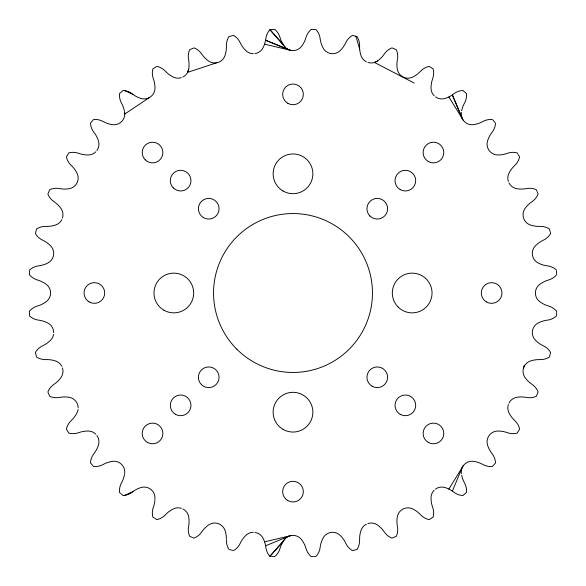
<?xml version="1.0" encoding="UTF-8"?>
<svg xmlns="http://www.w3.org/2000/svg" width="586" height="586" viewBox="0 0 586 586"><rect width="100%" height="100%" fill="white"/><g stroke="black" fill="none" stroke-linecap="round" stroke-linejoin="round"><path stroke-width="0.88" d="M226.394 540.006L226.423 541.669A16.489 16.489 0 0 0 228.994 549.47M154.931 499.389L154.968 497.763A10.804 10.804 0 0 0 140.911 487.552A27.33 27.33 0 0 0 132.963 491.581L124.781 495.353L123.133 495.536L121.024 493.749M556.612 312.558L556.7 311.378A16.489 16.489 0 0 0 548.503 305.987A27.33 27.33 0 0 1 539.787 301.687A11.046 10.804 -26.7 0 1 535.414 293A11.046 10.804 26.7 0 1 539.787 284.313A27.33 27.33 0 0 1 548.503 280.013A16.489 16.489 0 0 0 556.7 274.622M556.553 313.349L556.326 316.096A16.489 16.489 0 0 1 547.383 320.146A27.33 27.33 0 0 0 538.109 323.025A10.804 10.804 0 0 0 535.392 340.188A27.33 27.33 0 0 0 543.325 345.791A16.489 16.489 0 0 1 550.576 352.406L549.47 357.006A16.489 16.489 0 0 1 540.006 359.606A27.33 27.33 0 0 0 530.396 360.998A10.804 10.804 0 0 0 525.027 377.523A27.33 27.33 0 0 0 531.985 384.306A16.489 16.489 0 0 1 538.116 391.968L536.3 396.341A16.489 16.489 0 0 1 526.55 397.425A27.33 27.33 0 0 0 516.837 397.301A10.804 10.804 0 0 0 508.992 403.051M78.063 409.585L77.052 412.778A27.33 27.33 0 0 1 71.243 420.565A16.489 16.489 0 0 0 66.386 429.091L68.855 433.127A16.489 16.489 0 0 0 78.663 432.673A27.33 27.33 0 0 1 88.237 431.032A10.804 10.804 0 0 1 95.796 434.204M253.401 53.707A10.804 10.804 0 0 1 245.812 50.608A27.33 27.33 0 0 1 240.209 42.675A16.489 16.489 0 0 0 233.594 35.424L228.994 36.53A16.489 16.489 0 0 0 226.394 45.994A27.33 27.33 0 0 1 225.002 55.604A10.804 10.804 0 0 1 208.477 60.973A27.33 27.33 0 0 1 201.694 54.015A16.489 16.489 0 0 0 194.032 47.884L189.659 49.7A16.489 16.489 0 0 0 188.575 59.45A27.33 27.33 0 0 1 188.699 69.163L187.645 72.342L216.461 62.849M523.547 367.905L524.316 365.305M452.37 491.112L462.413 467.108M448.861 489.061L463.306 465.68M313.349 556.553L311.378 556.7A16.489 16.489 0 0 1 305.987 548.503A27.33 27.33 0 0 0 301.687 539.787A11.046 10.804 -63.3 0 0 293 535.414A11.046 10.804 63.3 0 0 285.411 538.505L284.313 539.787A27.33 27.33 0 0 0 280.013 548.503A16.489 16.489 0 0 1 274.622 556.7L271.867 556.495M285.411 538.505L269.904 556.326A16.489 16.489 0 0 1 265.854 547.383A27.33 27.33 0 0 0 262.975 538.109A10.804 10.804 0 0 0 255.078 532.425M282.95 541.816L269.904 556.326L271.084 556.429M132.963 491.581L132.319 492.072A16.489 16.489 0 0 1 124.781 495.353M149.086 97.767L124.767 114.036L124.635 112.351A11.046 10.804 18.3 0 1 121.588 121.588A11.046 10.804 71.7 0 1 112.351 124.635A27.33 27.33 0 0 1 103.151 121.514A16.489 16.489 0 0 0 93.54 119.529L90.464 123.133A16.489 16.489 0 0 0 93.928 132.319A27.33 27.33 0 0 1 98.448 140.911A10.804 10.804 0 0 1 96.888 150.514M434.204 95.796A10.804 10.804 0 0 1 431.032 88.237A27.33 27.33 0 0 1 432.673 78.663A16.489 16.489 0 0 0 433.127 68.855L429.091 66.386A16.489 16.489 0 0 0 420.565 71.243A27.33 27.33 0 0 1 412.778 77.052A10.804 10.804 0 0 1 397.301 69.163A27.33 27.33 0 0 1 397.425 59.45A16.489 16.489 0 0 0 396.341 49.7L391.968 47.884A16.489 16.489 0 0 0 384.306 54.015A27.33 27.33 0 0 1 377.523 60.973L374.527 62.475L414.207 83.066M265.612 545.778L289.682 535.912M264.579 541.845L291.315 535.531M314.133 556.495L316.096 556.326A16.489 16.489 0 0 0 320.146 547.383A27.33 27.33 0 0 1 323.025 538.109A10.804 10.804 0 0 1 340.188 535.392A27.33 27.33 0 0 1 345.791 543.325A16.489 16.489 0 0 0 352.406 550.576L357.006 549.47A16.489 16.489 0 0 0 359.606 540.006A27.33 27.33 0 0 1 360.998 530.396A10.804 10.804 0 0 1 366.36 524.192M181.396 77.652A10.804 10.804 0 0 1 173.222 77.052A27.33 27.33 0 0 1 165.435 71.243A16.489 16.489 0 0 0 156.909 66.386L152.873 68.855A16.489 16.489 0 0 0 153.327 78.663A27.33 27.33 0 0 1 154.968 88.237A10.804 10.804 0 0 1 140.911 98.448A27.33 27.33 0 0 1 132.963 94.419L132.319 93.928A16.489 16.489 0 0 0 124.781 90.647L123.133 90.464L119.529 93.54A16.489 16.489 0 0 0 121.514 103.151A27.33 27.33 0 0 1 124.503 111.552M232.825 550.4L229.756 549.661M264.579 44.155L291.315 50.469M366.36 61.808A10.804 10.804 0 0 1 360.998 55.604A27.33 27.33 0 0 1 359.606 45.994A16.489 16.489 0 0 0 357.006 36.53L352.406 35.424A16.489 16.489 0 0 0 345.791 42.675A27.33 27.33 0 0 1 340.188 50.608A10.804 10.804 0 0 1 323.025 47.891A27.33 27.33 0 0 1 320.146 38.617A16.489 16.489 0 0 0 316.096 29.674L311.378 29.3A16.489 16.489 0 0 0 305.987 37.497A27.33 27.33 0 0 1 301.687 46.213A11.046 10.804 63.3 0 1 293 50.586A11.046 10.804 -63.3 0 1 285.411 47.495L269.904 29.674A16.489 16.489 0 0 0 265.854 38.617A27.33 27.33 0 0 1 262.975 47.891A10.804 10.804 0 0 1 255.078 53.575M192.933 537.67L194.032 538.116A16.489 16.489 0 0 0 201.694 531.985A27.33 27.33 0 0 1 208.477 525.027A10.804 10.804 0 0 1 225.002 530.396A27.33 27.33 0 0 1 226.408 539.193M289.682 50.088L265.612 40.222L288.122 49.458M192.208 537.369L189.659 536.3A16.489 16.489 0 0 1 188.575 526.55A27.33 27.33 0 0 0 188.699 516.837A10.804 10.804 0 0 0 182.949 508.992M124.781 90.647L132.963 94.419M155.217 518.595L156.909 519.614A16.489 16.489 0 0 0 165.435 514.757A27.33 27.33 0 0 1 173.222 508.948A10.804 10.804 0 0 1 181.396 508.348M154.55 518.178L152.873 517.145A16.489 16.489 0 0 1 153.327 507.337A27.33 27.33 0 0 0 154.88 500.202M120.43 493.236L119.529 492.46A16.489 16.489 0 0 1 121.514 482.849A27.33 27.33 0 0 0 124.503 474.448M282.95 44.184L269.904 29.674L274.622 29.3A16.489 16.489 0 0 1 280.013 37.497A27.33 27.33 0 0 0 284.313 46.213L285.411 47.495M492.98 120.13L495.024 122.525M517.768 153.876L517.145 152.873A16.489 16.489 0 0 0 507.337 153.327A27.33 27.33 0 0 1 497.763 154.968A10.804 10.804 0 0 1 487.552 140.911A27.33 27.33 0 0 1 492.072 132.319A16.489 16.489 0 0 0 495.536 123.133M448.861 96.939L463.306 120.32M518.178 154.55L519.614 156.909A16.489 16.489 0 0 1 514.757 165.435A27.33 27.33 0 0 0 508.948 173.222A10.804 10.804 0 0 0 508.348 181.396M462.413 118.892L452.37 94.888L461.768 117.339M537.069 191.475L536.3 189.659A16.489 16.489 0 0 0 526.55 188.575A27.33 27.33 0 0 1 516.837 188.699A10.804 10.804 0 0 1 508.992 182.949M537.369 192.208L538.116 194.032A16.489 16.489 0 0 1 531.985 201.694A27.33 27.33 0 0 0 525.027 208.477A10.804 10.804 0 0 0 530.396 225.002A27.33 27.33 0 0 0 540.006 226.394A16.489 16.489 0 0 1 549.47 228.994L550.129 231.675M355.856 36.244L359.687 49.246M550.313 232.444L550.576 233.594A16.489 16.489 0 0 1 543.325 240.209A27.33 27.33 0 0 0 535.392 245.812A10.804 10.804 0 0 0 538.109 262.975A27.33 27.33 0 0 0 547.383 265.854A16.489 16.489 0 0 1 556.326 269.904M556.4 270.688L556.641 273.83M461.365 112.351A11.046 10.804 -18.2 0 0 464.412 121.588A11.046 10.804 -71.7 0 0 473.649 124.635A27.33 27.33 0 0 0 482.849 121.514A16.489 16.489 0 0 1 492.46 119.529M124.635 473.649A11.046 10.804 -18.3 0 0 121.588 464.412A11.046 10.804 -71.7 0 0 112.351 461.365A27.33 27.33 0 0 0 103.151 464.486A16.489 16.489 0 0 1 93.54 466.471L90.464 462.867A16.489 16.489 0 0 1 93.928 453.681A27.33 27.33 0 0 0 98.448 445.089A10.804 10.804 0 0 0 96.888 435.486M461.365 473.649A11.046 10.804 18.2 0 1 464.412 464.412A11.046 10.804 71.7 0 1 473.649 461.365A27.33 27.33 0 0 1 482.849 464.486A16.489 16.489 0 0 0 492.46 466.471L495.536 462.867A16.489 16.489 0 0 0 492.072 453.681A27.33 27.33 0 0 1 487.552 445.089A10.804 10.804 0 0 1 497.763 431.032A27.33 27.33 0 0 1 507.337 432.673A16.489 16.489 0 0 0 517.145 433.127L519.614 429.091A16.489 16.489 0 0 0 514.757 420.565A27.33 27.33 0 0 1 508.948 412.778A10.804 10.804 0 0 1 508.348 404.604M461.651 475.253A27.33 27.33 0 0 0 464.486 482.849A16.489 16.489 0 0 1 466.471 492.46L462.867 495.536A16.489 16.489 0 0 1 453.681 492.072A27.33 27.33 0 0 0 445.089 487.552A10.804 10.804 0 0 0 435.486 489.112M434.204 490.204A10.804 10.804 0 0 0 431.032 497.763A27.33 27.33 0 0 0 432.673 507.337A16.489 16.489 0 0 1 433.127 517.145L429.091 519.614A16.489 16.489 0 0 1 420.565 514.757A27.33 27.33 0 0 0 412.778 508.948A10.804 10.804 0 0 0 397.301 516.837A27.33 27.33 0 0 0 397.425 526.55A16.489 16.489 0 0 1 396.341 536.3L391.968 538.116A16.489 16.489 0 0 1 384.306 531.985A27.33 27.33 0 0 0 377.523 525.027A10.804 10.804 0 0 0 367.905 523.547M253.401 532.293A10.804 10.804 0 0 0 245.812 535.392A27.33 27.33 0 0 0 240.209 543.325A16.489 16.489 0 0 1 233.594 550.576M377.523 60.973A10.804 10.804 0 0 1 367.905 62.453M435.486 96.888A10.804 10.804 0 0 0 445.089 98.448A27.33 27.33 0 0 0 453.681 93.928A16.489 16.489 0 0 1 462.867 90.464L466.471 93.54A16.489 16.489 0 0 1 464.486 103.151A27.33 27.33 0 0 0 461.651 110.747M188.699 69.163A10.804 10.804 0 0 1 182.949 77.008M62.453 218.095A10.804 10.804 0 0 0 60.973 208.477A27.33 27.33 0 0 0 54.015 201.694A16.489 16.489 0 0 1 47.884 194.032L49.7 189.659A16.489 16.489 0 0 1 59.45 188.575A27.33 27.33 0 0 0 69.163 188.699A10.804 10.804 0 0 0 77.052 173.222A27.33 27.33 0 0 0 71.243 165.435A16.489 16.489 0 0 1 66.386 156.909L68.855 152.873A16.489 16.489 0 0 1 78.663 153.327A27.33 27.33 0 0 0 88.237 154.968A10.804 10.804 0 0 0 95.796 151.796M61.808 219.64A10.804 10.804 0 0 1 55.604 225.002A27.33 27.33 0 0 1 45.994 226.394A16.489 16.489 0 0 0 36.53 228.994L35.424 233.594A16.489 16.489 0 0 0 42.675 240.209A27.33 27.33 0 0 1 50.608 245.812A10.804 10.804 0 0 1 47.891 262.975A27.33 27.33 0 0 1 38.617 265.854A16.489 16.489 0 0 0 29.674 269.904L29.3 274.622A16.489 16.489 0 0 0 37.497 280.013A27.33 27.33 0 0 1 46.213 284.313A11.046 10.804 -26.8 0 1 50.586 293A11.046 10.804 26.8 0 1 46.213 301.687A27.33 27.33 0 0 1 37.497 305.987A16.489 16.489 0 0 0 29.3 311.378L29.674 316.096A16.489 16.489 0 0 0 38.617 320.146A27.33 27.33 0 0 1 47.891 323.025A10.804 10.804 0 0 1 53.707 332.599M78.187 407.907A10.804 10.804 0 0 0 69.163 397.301A27.33 27.33 0 0 0 59.45 397.425A16.489 16.489 0 0 1 49.7 396.341L47.884 391.968A16.489 16.489 0 0 1 54.015 384.306A27.33 27.33 0 0 0 60.973 377.523A10.804 10.804 0 0 0 62.453 367.905M61.808 366.36A10.804 10.804 0 0 0 55.604 360.998A27.33 27.33 0 0 0 45.994 359.606A16.489 16.489 0 0 1 36.53 357.006L35.424 352.406A16.489 16.489 0 0 1 42.675 345.791A27.33 27.33 0 0 0 50.608 340.188A10.804 10.804 0 0 0 53.575 334.269M428.293 161.494A10.328 10.328 0 0 0 443.785 152.543A10.328 10.328 0 0 0 428.293 143.599A10.328 10.328 0 0 0 428.293 161.494M369.971 216.029A10.328 10.328 0 0 0 387.251 211.4A10.328 10.328 0 0 0 374.601 198.749A10.328 10.328 0 0 0 369.971 216.029M203.562 217.67A10.328 10.328 0 0 0 219.054 208.726A10.328 10.328 0 0 0 203.562 199.782A10.328 10.328 0 0 0 203.562 217.67M201.423 384.577A10.328 10.328 0 0 0 218.703 379.948A10.328 10.328 0 0 0 206.052 367.297A10.328 10.328 0 0 0 201.423 384.577M372.11 386.218A10.328 10.328 0 0 0 387.602 377.274A10.328 10.328 0 0 0 372.11 368.33A10.328 10.328 0 0 0 372.11 386.218M236.817 349.183A79.454 79.454 0 0 0 369.744 313.561A79.454 79.454 0 0 0 272.439 216.256A79.454 79.454 0 0 0 236.817 349.183M283.067 191.021A19.865 19.865 0 0 0 312.865 173.822A19.865 19.865 0 0 0 283.067 156.616A19.865 19.865 0 0 0 283.067 191.021M163.89 310.199A19.865 19.865 0 0 0 193.68 293A19.865 19.865 0 0 0 163.89 275.801A19.865 19.865 0 0 0 163.89 310.199M283.067 429.384A19.865 19.865 0 0 0 312.865 412.178A19.865 19.865 0 0 0 283.067 394.979A19.865 19.865 0 0 0 283.067 429.384M398.136 307.049A19.865 19.865 0 0 0 431.369 298.142A19.865 19.865 0 0 0 407.036 273.816A19.865 19.865 0 0 0 398.136 307.049M287.836 103.312A10.328 10.328 0 0 0 303.328 94.368A10.328 10.328 0 0 0 287.836 85.424A10.328 10.328 0 0 0 287.836 103.312M173.331 187.938A10.328 10.328 0 0 0 190.611 183.308A10.328 10.328 0 0 0 177.961 170.658A10.328 10.328 0 0 0 173.331 187.938M145.24 159.846A10.328 10.328 0 0 0 162.52 155.217A10.328 10.328 0 0 0 149.87 142.566A10.328 10.328 0 0 0 145.24 159.846M89.204 301.944A10.328 10.328 0 0 0 104.696 293A10.328 10.328 0 0 0 89.204 284.056A10.328 10.328 0 0 0 89.204 301.944M175.47 414.309A10.328 10.328 0 0 0 190.963 405.365A10.328 10.328 0 0 0 175.47 396.422A10.328 10.328 0 0 0 175.47 414.309M147.379 442.401A10.328 10.328 0 0 0 162.871 433.457A10.328 10.328 0 0 0 147.379 424.506A10.328 10.328 0 0 0 147.379 442.401M287.836 500.576A10.328 10.328 0 0 0 303.328 491.632A10.328 10.328 0 0 0 287.836 482.688A10.328 10.328 0 0 0 287.836 500.576M400.201 414.309A10.328 10.328 0 0 0 415.694 405.365A10.328 10.328 0 0 0 400.201 396.422A10.328 10.328 0 0 0 400.201 414.309M428.293 442.401A10.328 10.328 0 0 0 443.785 433.457A10.328 10.328 0 0 0 428.293 424.506A10.328 10.328 0 0 0 428.293 442.401M486.468 301.944A10.328 10.328 0 0 0 501.96 293A10.328 10.328 0 0 0 486.468 284.056A10.328 10.328 0 0 0 486.468 301.944M400.201 189.578A10.328 10.328 0 0 0 415.694 180.635A10.328 10.328 0 0 0 400.201 171.691A10.328 10.328 0 0 0 400.201 189.578"/></g></svg>
